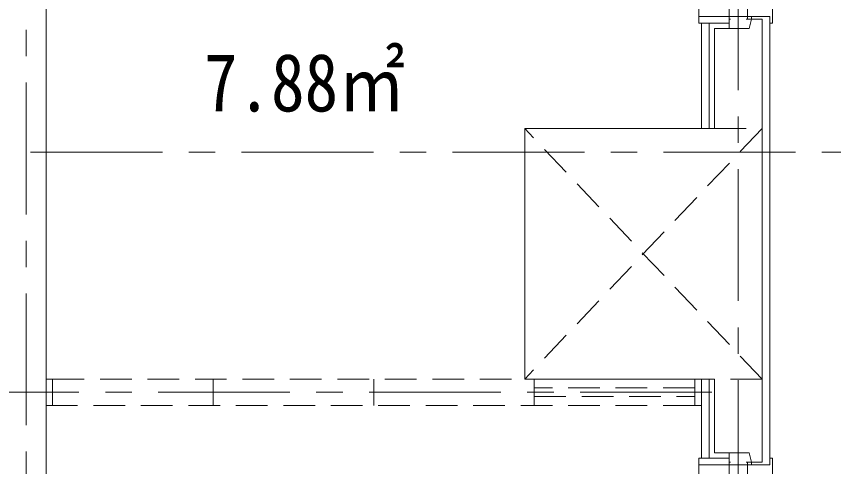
# Model space of a CAD drawing. Units: millimetres at full size; details may follow other scales. Extents: x -443943 to 462275, y -43546 to 79452.
# Drawn here: x -210918 to -207818, y 5417 to 7125 of the extents above; entities that cross this region are included whole.
import ezdxf
from ezdxf.enums import TextEntityAlignment as Align

# ---------------------------------------------------------------- set-up
doc = ezdxf.new("R2010")
doc.units = ezdxf.units.MM
doc.header["$LTSCALE"] = 100
doc.linetypes.add('CHAIN1', pattern=[8, 5, -1, 1, -1])
doc.linetypes.add('DASHED1', pattern=[1.8, 1.2, -0.6])
doc.layers.add('4-1_通り芯', color=4, linetype='Continuous', lineweight=9)
doc.styles.add('ＭＳ ゴシック', font='')
doc.styles.get('ＭＳ ゴシック').set_extended_font_data('MS Gothic')

msp = doc.modelspace()

# ---------------------------------------------------------------- linework, layer by layer
at = {"layer": '4-1_通り芯', "linetype": 'CHAIN1'}
for p, q in [((-208180, 14545), (-208180, -4050.9)), ((-204763.7, 6609.1), (-216994.2, 6609.1)), ((-213580, 5699.1), (-208180, 5699.1))]:
    msp.add_line(p, q, dxfattribs=at)
at = {"layer": '4-1_通り芯'}
for p, q in [((-208215, 8064.1), (-208215, 7114.1)), ((-208145, 8064.1), (-208145, 7114.1)), ((-208330, 8054.1), (-208330, 7124.1)), ((-208290, 7099.1), (-208290, 6699.1)), ((-208215, 7124.1), (-208130, 7124.1)), ((-208215, 7114.1), (-208210, 7114.1)), ((-208215, 7099.1), (-208215, 7079.1)), ((-208150, 7114.1), (-208130, 7114.1)), ((-208290, 5749.1), (-208290, 5449.1)), ((-208215, 5469.1), (-208215, 5449.1)), ((-208330, 2194.1), (-208330, 5424.1)), ((-208215, 5434.1), (-208210, 5434.1)), ((-208130, 5424.1), (-208215, 5424.1)), ((-208130, 5434.1), (-208150, 5434.1)), ((-208145, 5434.1), (-208145, 2184.1))]:
    msp.add_line(p, q, dxfattribs=at)
at = {"layer": '4-1_通り芯', "color": 7, "lineweight": 15}
for p, q in [((-208320, 7099.1), (-208320, 6699.1)), ((-210780, 5649.1), (-210805, 5649.1))]:
    msp.add_line(p, q, dxfattribs=at)
at = {"layer": '4-1_通り芯', "color": 3, "linetype": 'DASHED1', "lineweight": 20}
for p, q in [((-208090, 6699.1), (-208990, 5749.1)), ((-208090, 5749.1), (-208990, 6699.1)), ((-208270, 6699.1), (-208090, 6699.1)), ((-208090, 5749.1), (-208270, 5749.1))]:
    msp.add_line(p, q, dxfattribs=at)
at = {"layer": '4-1_通り芯', "color": 7, "linetype": 'DASHED1', "lineweight": 15}
for p, q in [((-210780, 5749.1), (-208345, 5749.1)), ((-210171.2, 5749.1), (-210171.2, 5649.1)), ((-209562.5, 5649.1), (-209562.5, 5749.1)), ((-208953.7, 5749.1), (-208953.7, 5649.1)), ((-208345, 5715.7), (-208953.7, 5715.7)), ((-208953.7, 5682.4), (-208345, 5682.4)), ((-208345, 5649.1), (-210780, 5649.1))]:
    msp.add_line(p, q, dxfattribs=at)
at = {"layer": '4-1_通り芯', "linetype": 'CHAIN1'}
msp.add_lwpolyline([(-210007, 1573.6), (-210880, 1573.6), (-210880, 13545)], dxfattribs=at)
at = {"layer": '4-1_通り芯', "color": 3, "lineweight": 20}
for points in [[(-210805, 1541.1), (-210805, 8659.7), (-210770, 8669.1)], [(-208130, 7114.1), (-208139.3, 7079.1), (-208270, 7079.1), (-208270, 6699.1), (-208990, 6699.1)], [(-208130, 7114.1), (-208090, 7114.1), (-208090, 5434.1), (-208130, 5434.1)], [(-208990, 6699.1), (-208990, 5749.1), (-208270, 5749.1), (-208270, 5469.1)], [(-208270, 5469.1), (-208139.3, 5469.1), (-208130, 5434.1)]]:
    msp.add_lwpolyline(points, dxfattribs=at)
at = {"layer": '4-1_通り芯'}
for points in [[(-208060, 7099.1), (-208050, 7099.1), (-208050, 8064.1), (-208060, 8064.1)], [(-208215, 5434.1), (-208215, 2184.1), (-208210, 2184.1)], [(-208060, 5449.1), (-208050, 5449.1), (-208050, 2184.1), (-208060, 2184.1)]]:
    msp.add_lwpolyline(points, dxfattribs=at)
at = {"layer": '4-1_通り芯', "color": 7, "lineweight": 15}
for points in [[(-208215, 7124.1), (-208330, 7124.1), (-208330, 7099.1), (-208215, 7099.1)], [(-208330, 5424.1), (-208215, 5424.1), (-208215, 5449.1), (-208330, 5449.1)]]:
    msp.add_lwpolyline(points, close=True, dxfattribs=at)
for points in [[(-208130, 5434.1), (-208130, 5424.1), (-208060, 5424.1), (-208060, 7124.1), (-208130, 7124.1), (-208130, 7114.1)], [(-210780, 5649.1), (-210780, 5749.1), (-210805, 5749.1)], [(-208320, 5449.1), (-208320, 5749.1), (-208345, 5749.1), (-208345, 5649.1), (-208320, 5649.1)]]:
    msp.add_lwpolyline(points, dxfattribs=at)

# ---------------------------------------------------------------- texts
at = {"layer": '4-1_通り芯', "color": 7, "style": 'ＭＳ ゴシック', "width": 0.85}
msp.add_text('7.88㎡', height=219.9, dxfattribs=at).set_placement((-210205.9, 6698.1), align=Align.BOTTOM_LEFT)

doc.saveas('drawing.dxf')
